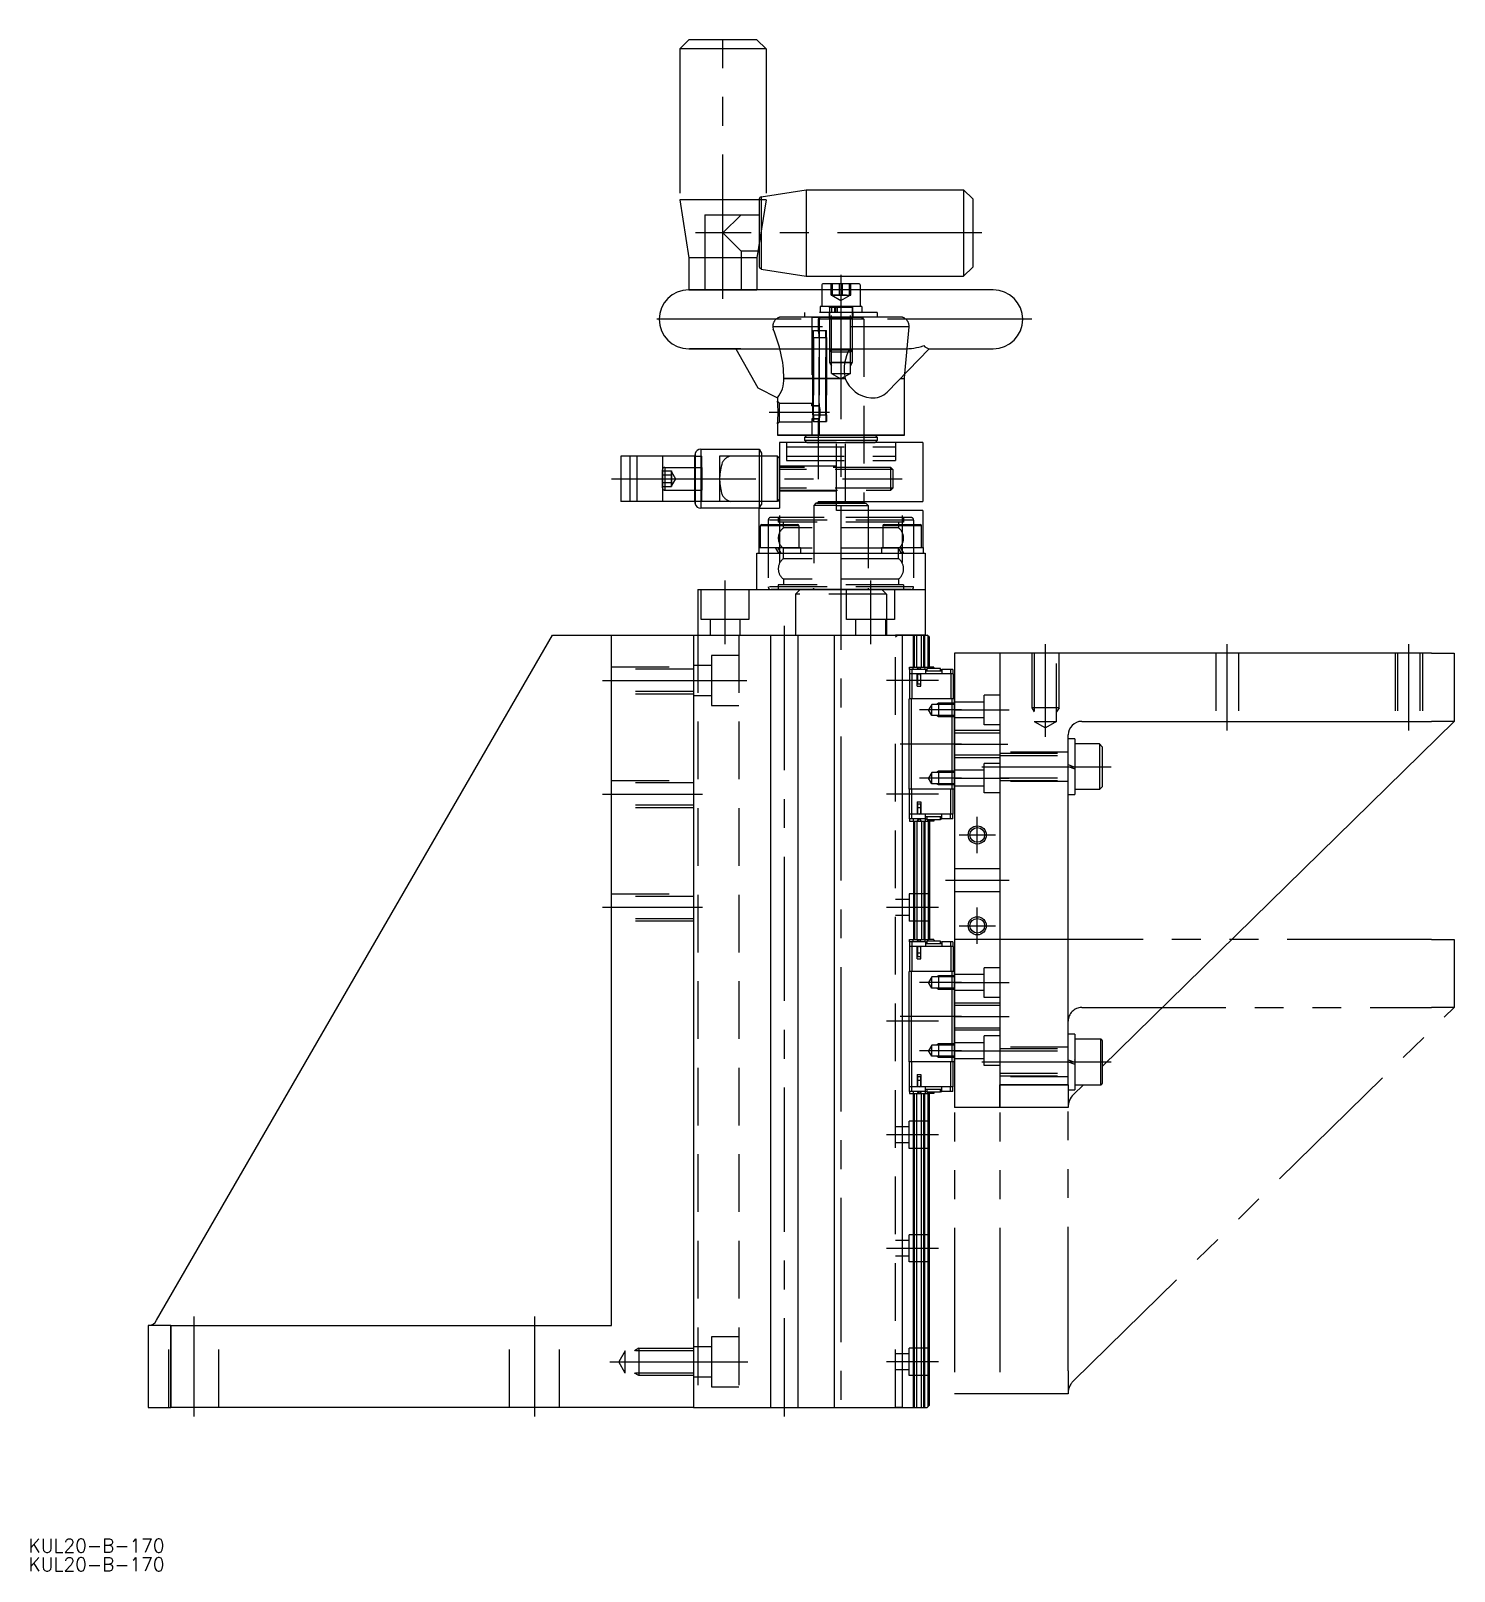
# Model space of a CAD drawing. Extents: x -178 to 323, y -442 to 77.
# Drawn here: x -178.4 to 135, y -442 to -102.9 of the extents above; entities that cross this region are included whole.
import ezdxf

# ---------------------------------------------------------------- set-up
doc = ezdxf.new("R2010")
doc.units = 0
for name, pattern in [('CENTER', [50.8, 31.75, -6.35, 6.35, -6.35]), ('DASHED', [19.05, 12.7, -6.35]), ('PHANTOM', [63.5, 31.75, -6.35, 6.35, -6.35, 6.35, -6.35])]:
    doc.linetypes.add(name, pattern=pattern)
doc.layers.get('0').update_dxf_attribs({"linetype": 'CONTINUOUS'})
doc.layers.add('CENTER', color=1, linetype='CENTER')
doc.styles.get("Standard").update_dxf_attribs({"font": 'txt.shx', "height": 3, "bigfont": 'bigfont.shx'})

# ---------------------------------------------------------------- blocks, each defined once
blk = doc.blocks.new('*U11')
at = {"color": 7, "linetype": 'CONTINUOUS'}
blk.add_text('KUL20-B-170', height=3, dxfattribs=at).set_placement((-178.87, -437.87))
blk = doc.blocks.new('*U12')
at = {"color": 7, "linetype": 'CONTINUOUS'}
blk.add_text('KUL20-B-170', height=3, dxfattribs=at).set_placement((-178.87, -442))

msp = doc.modelspace()

# ---------------------------------------------------------------- linework, layer by layer
at = {"color": 3, "linetype": 'PHANTOM'}
for p, q in [((-33.5, -104.93), (-35.5, -106.93)), ((-18.5, -104.93), (-33.5, -104.93)), ((-26, -161.93), (-26, -102.93)), ((-18.5, -104.93), (-16.5, -106.93)), ((-16.5, -106.93), (-35.5, -106.93)), ((-35.5, -106.93), (-35.5, -140.13)), ((-16.5, -106.93), (-16.5, -140.13)), ((-16.5, -140.13), (-35.5, -140.13)), ((-35.5, -140.13), (-33.5, -152.93)), ((-16.5, -140.13), (-18.5, -152.93)), ((-18.5, -152.93), (-33.5, -152.93)), ((-33.5, -152.93), (-33.5, -159.93)), ((-18.5, -152.93), (-18.5, -159.93)), ((25, -302.93), (25, -402.93)), ((35, -302.93), (25, -302.93)), ((35, -302.93), (35, -402.93)), ((35, -302.93), (35, -397.93)), ((130, -302.93), (35, -302.93)), ((130, -302.93), (135, -302.93)), ((135, -302.93), (135, -317.93)), ((51.2, -400.07), (135, -317.93)), ((53, -317.93), (130, -317.93)), ((135, -317.93), (130, -317.93)), ((50, -397.93), (50, -320.93)), ((50, -397.93), (50, -402.93)), ((35, -402.93), (25, -402.93)), ((50, -402.93), (35, -402.93))]:
    msp.add_line(p, q, dxfattribs=at)
at = {"color": 7, "linetype": 'CONTINUOUS'}
for p, q in [((-17.58, -139.48), (-7.67, -137.93)), ((-7.67, -137.93), (-7.67, -156.93)), ((-7.67, -137.93), (27, -137.93)), ((27, -137.93), (27, -156.93)), ((27, -137.93), (29, -139.93)), ((-18, -139.97), (-18, -154.88)), ((-17.58, -139.48), (-17.58, -155.38)), ((29, -139.93), (29, -154.93)), ((-30, -143.43), (-22, -143.43)), ((-30, -143.43), (-30, -159.93)), ((-22, -143.43), (-26, -147.43)), ((-22, -143.43), (-18, -143.43)), ((-26, -147.43), (-22, -151.43)), ((-18, -151.43), (-22, -151.43)), ((-22, -151.43), (-22, -159.93)), ((-17.58, -155.38), (-7.67, -156.93)), ((27, -156.93), (29, -154.93)), ((-7.67, -156.93), (27, -156.93)), ((-4.25, -158.88), (-4.25, -159.93)), ((4, -158.63), (-4, -158.63)), ((4.25, -158.88), (4.25, -159.93)), ((33.5, -159.93), (-33.5, -159.93)), ((33.5, -159.93), (-33.5, -159.93)), ((-33.48, -159.93), (-18.52, -159.93)), ((-33.47, -159.93), (-33.48, -159.93)), ((-33.5, -172.93), (-22.21, -172.93)), ((-33.36, -172.93), (-32.52, -172.93)), ((-32.52, -172.93), (-33.36, -172.93)), ((-33.34, -172.93), (13.89, -172.93)), ((-33.34, -172.93), (13.89, -172.93)), ((-22.21, -172.93), (-32.52, -172.93)), ((-22.01, -172.93), (-29.99, -172.93)), ((-23.17, -172.93), (-18.38, -172.93)), ((-23.17, -172.93), (-22.21, -172.93)), ((-22.21, -172.93), (-23.17, -172.93)), ((-23.17, -172.93), (-18.34, -181.5)), ((19.4, -172.93), (10.19, -182.45)), ((19.4, -172.93), (33.5, -172.93)), ((19.46, -172.93), (33.5, -172.93)), ((0.93, -179.43), (-12.56, -179.43)), ((-12.56, -179.43), (0.93, -179.43)), ((13.15, -179.43), (14, -179.43)), ((14, -179.43), (14.08, -178.47)), ((14, -191.93), (14, -179.43)), ((-18.34, -181.5), (-14, -183.72)), ((-14, -183.72), (-14, -184.44)), ((-14, -189.43), (-14, -191.93)), ((0, -191.93), (-14, -191.93)), ((-14, -191.93), (14, -191.93)), ((-7.5, -191.93), (-8, -192.43)), ((8, -192.43), (-8, -192.43)), ((-8, -192.43), (-8, -193.03)), ((-8, -193.03), (0, -193.03)), ((-8, -193.03), (-7.5, -193.53)), ((-4.77, -191.93), (-6.4, -191.93)), ((-6.4, -191.93), (-4.77, -191.93)), ((-4.77, -191.93), (4.95, -191.93)), ((14, -191.93), (0, -191.93)), ((0, -193.03), (8, -193.03)), ((7.5, -191.93), (8, -192.43)), ((8, -193.03), (7.5, -193.53)), ((8, -192.43), (8, -193.03)), ((-46.5, -196.53), (-48.5, -196.53)), ((-48.5, -196.53), (-48.5, -206.53)), ((-44.92, -196.53), (-46.5, -196.53)), ((-39.28, -196.53), (-44.92, -196.53)), ((-32.25, -196.53), (-39.28, -196.53)), ((-39.28, -196.53), (-39.28, -206.53)), ((-32.25, -196.53), (-32.25, -206.53)), ((-32.12, -196), (-32.12, -206.53)), ((-30.86, -195.03), (-30.86, -208.03)), ((-30.86, -195.03), (-18, -195.03)), ((-18, -195.03), (-18, -208.03)), ((-18, -195.03), (-17.5, -195.89)), ((-17.5, -195.89), (-17.5, -207.16)), ((-14, -196.53), (-17.5, -196.53)), ((-14, -196.53), (-14, -206.53)), ((-14, -206.53), (-14, -196.53)), ((-13.5, -197.03), (-14, -196.53)), ((-1, -193.53), (-13.5, -193.53)), ((-13.5, -193.53), (-13.5, -198.59)), ((-7.5, -193.53), (7.5, -193.53)), ((18, -193.53), (1, -193.53)), ((18, -193.53), (18, -206.53)), ((-13.5, -197.03), (-13.5, -198.59)), ((-13.5, -197.03), (-13.5, -206.03)), ((-46.5, -206.53), (-48.5, -206.53)), ((-44.92, -206.53), (-46.5, -206.53)), ((-39.28, -206.53), (-44.92, -206.53)), ((-32.25, -206.53), (-39.28, -206.53)), ((-32.12, -206.53), (-32.12, -207.05)), ((-14, -206.53), (-17.5, -206.53)), ((-13.5, -206.03), (-14, -206.53)), ((-13.5, -204.47), (-13.5, -208.03)), ((-1, -208.53), (-1, -206.53)), ((-1, -206.53), (5.03, -206.53)), ((-1, -206.63), (5, -206.63)), ((5, -206.53), (5, -206.63)), ((5.03, -206.53), (18, -206.53)), ((-18, -208.03), (-30.86, -208.03)), ((-18, -208.03), (-17.5, -207.16)), ((-18, -208.03), (-13.52, -208.03)), ((-18, -216.63), (-18, -208.03)), ((-1, -206.93), (5.5, -206.93)), ((-1, -207.43), (6, -207.43)), ((18, -208.53), (-1, -208.53)), ((5.5, -206.93), (6, -207.43)), ((6, -207.43), (6, -208.53)), ((18, -208.53), (18, -216.63)), ((-9.25, -211.88), (-17.75, -211.88)), ((-17.75, -216.63), (-17.75, -211.88)), ((-17.5, -211.63), (-9.5, -211.63)), ((-9.25, -211.88), (-9.25, -216.63)), ((17.75, -211.88), (9.25, -211.88)), ((9.25, -211.88), (9.25, -216.63)), ((9.5, -211.63), (17.5, -211.63)), ((17.75, -216.63), (17.75, -211.88)), ((-18.09, -216.63), (-8.9, -216.63)), ((-18.09, -216.63), (-18.09, -217.93)), ((-13.65, -217.93), (-14.4, -216.63)), ((-13.16, -217.93), (-13.92, -216.63)), ((-8.9, -216.63), (-8.9, -217.93)), ((8.91, -216.63), (18.1, -216.63)), ((8.91, -216.63), (8.91, -217.93)), ((13.35, -217.93), (12.6, -216.63)), ((13.84, -217.93), (13.08, -216.63)), ((18.1, -216.63), (18.1, -217.93)), ((-18.5, -225.93), (-18.5, -217.93)), ((-18.5, -217.93), (18.5, -217.93)), ((18.5, -217.93), (18.5, -225.93)), ((-31.5, -225.93), (18.5, -225.93)), ((-31.5, -225.93), (-31.5, -235.93)), ((15.37, -225.93), (-15.4, -225.93)), ((13.76, -225.93), (-13.8, -225.93)), ((-8.99, -225.93), (8.99, -225.93)), ((6.25, -225.93), (-6.25, -225.93)), ((18.5, -225.93), (18.5, -235.93)), ((-150.67, -386.72), (-63.52, -235.93)), ((-63.52, -235.93), (-32.5, -235.93)), ((-63.52, -235.93), (-50.5, -235.93)), ((-50.5, -387.93), (-50.5, -235.93)), ((-50.5, -235.93), (-32.5, -235.93)), ((-32.5, -235.93), (-32.5, -405.93)), ((-32.5, -235.93), (-32.5, -405.93)), ((-32.5, -235.93), (19, -235.93)), ((-32.5, -235.93), (-15.8, -235.93)), ((-32.5, -235.93), (18.5, -235.93)), ((-32.5, -235.93), (-15.8, -235.93)), ((-31.5, -235.93), (18.5, -235.93)), ((-31.5, -235.93), (18.5, -235.93)), ((-15.5, -235.93), (-15.5, -405.93)), ((-9.5, -235.93), (-9.5, -405.93)), ((-9.2, -235.93), (-2.5, -235.93)), ((-9.2, -235.93), (-2.5, -235.93)), ((-1.5, -235.93), (-1.5, -405.93)), ((12, -235.93), (12.49, -235.93)), ((12.5, -235.93), (12, -235.93)), ((12.49, -235.93), (15.95, -235.93)), ((12.49, -235.93), (15.95, -235.93)), ((15.95, -235.93), (12.5, -235.93)), ((15.95, -235.93), (12.5, -235.93)), ((13.5, -235.93), (13.5, -405.93)), ((15.94, -242.98), (15.94, -235.93)), ((15.95, -235.93), (18.5, -235.93)), ((18.55, -235.93), (15.95, -235.93)), ((18.55, -235.93), (15.95, -235.93)), ((15.95, -235.93), (18.5, -235.93)), ((16.15, -242.98), (16.15, -235.93)), ((16.7, -242.98), (16.7, -235.93)), ((17.7, -242.98), (17.7, -235.93)), ((18.25, -242.98), (18.25, -235.93)), ((18.46, -242.98), (18.46, -235.93)), ((18.5, -235.93), (18.55, -235.93)), ((18.5, -235.93), (18.55, -235.93)), ((19.5, -236.43), (19, -235.93)), ((19.2, -242.98), (19.2, -236.13)), ((19.5, -242.98), (19.5, -236.43)), ((25, -239.93), (25, -339.93)), ((35, -239.93), (25, -239.93)), ((35, -239.93), (35, -334.93)), ((35, -239.93), (35, -339.93)), ((130, -239.93), (35, -239.93)), ((130, -239.93), (135, -239.93)), ((135, -239.93), (135, -254.93)), ((15.1, -243.48), (15.1, -242.98)), ((15.1, -242.98), (15.89, -242.98)), ((15.6, -243.48), (15.1, -243.48)), ((15.1, -243.48), (15.1, -244.48)), ((18.6, -243.48), (15.6, -243.48)), ((15.6, -243.48), (15.6, -244.48)), ((15.89, -242.98), (16.76, -242.98)), ((15.89, -243.48), (15.89, -242.98)), ((16.76, -242.98), (16.85, -242.98)), ((17.02, -243.48), (16.76, -242.98)), ((16.85, -242.98), (17.55, -242.98)), ((17.11, -243.48), (16.85, -242.98)), ((17.11, -243.48), (17.11, -243.48)), ((17.29, -243.48), (17.55, -242.98)), ((17.38, -243.48), (17.64, -242.98)), ((17.55, -242.98), (17.64, -242.98)), ((17.64, -242.98), (18.51, -242.98)), ((18.51, -243.48), (18.51, -242.98)), ((18.51, -242.98), (19.13, -242.98)), ((18.6, -243.48), (18.9, -243.48)), ((18.6, -243.48), (18.6, -244.48)), ((22.2, -243.88), (18.6, -243.88)), ((21.9, -243.28), (18.9, -243.28)), ((18.9, -243.28), (18.9, -243.88)), ((20.43, -242.98), (19.13, -242.98)), ((19.13, -242.98), (19.13, -243.28)), ((20.43, -242.98), (20.61, -243.28)), ((21.9, -243.88), (21.9, -243.28)), ((21.9, -243.48), (22.2, -243.48)), ((24.1, -243.48), (22.2, -243.48)), ((22.2, -243.48), (22.2, -244.48)), ((24.6, -243.48), (24.1, -243.48)), ((24.1, -243.48), (24.1, -244.48)), ((24.6, -243.48), (24.6, -244.48)), ((15.6, -244.48), (15.1, -244.48)), ((15.1, -244.48), (15.1, -249.98)), ((16.8, -244.48), (15.6, -244.48)), ((15.6, -244.48), (15.6, -249.98)), ((17.6, -244.48), (16.8, -244.48)), ((16.8, -247.18), (16.8, -244.48)), ((16.8, -245.28), (16.85, -245.28)), ((16.8, -245.74), (16.85, -245.74)), ((16.8, -247.18), (17.6, -247.18)), ((16.85, -244.83), (16.85, -245.88)), ((16.85, -245.88), (16.85, -246.68)), ((16.85, -245.88), (17.2, -245.88)), ((16.85, -246.68), (17.2, -246.68)), ((17.2, -245.88), (17.55, -245.88)), ((17.2, -246.68), (17.55, -246.68)), ((17.55, -245.88), (17.55, -244.83)), ((17.55, -245.28), (17.6, -245.28)), ((17.55, -245.74), (17.6, -245.74)), ((17.55, -246.68), (17.55, -245.88)), ((24.2, -244.48), (17.6, -244.48)), ((17.6, -247.18), (17.6, -244.48)), ((24.7, -244.48), (24.2, -244.48)), ((24.2, -244.48), (24.2, -249.98)), ((24.7, -244.48), (24.7, -249.98)), ((15, -269.88), (15, -249.98)), ((15.5, -249.98), (15, -249.98)), ((24.5, -249.98), (15.5, -249.98)), ((15.5, -269.88), (15.5, -249.98)), ((24.5, -269.88), (24.5, -249.98)), ((25, -249.98), (24.5, -249.98)), ((25, -269.88), (25, -249.98)), ((53, -254.93), (130, -254.93)), ((57.5, -330.9), (135, -254.93)), ((135, -254.93), (130, -254.93)), ((50, -334.93), (50, -257.93)), ((51.5, -258.81), (50, -258.81)), ((51.5, -258.81), (51.5, -271.01)), ((56.9, -259.91), (51.5, -259.91)), ((56.9, -259.91), (56.9, -269.91)), ((56.9, -259.91), (57.5, -260.51)), ((57.5, -260.51), (57.5, -269.31)), ((50, -264.45), (51.5, -264.98)), ((50, -264.87), (51.5, -265.41)), ((15.5, -269.88), (15, -269.88)), ((15.1, -275.38), (15.1, -269.88)), ((24.5, -269.88), (15.5, -269.88)), ((15.6, -275.38), (15.6, -269.88)), ((24.2, -275.38), (24.2, -269.88)), ((25, -269.88), (24.5, -269.88)), ((24.7, -275.38), (24.7, -269.88)), ((50, -271.01), (51.5, -271.01)), ((56.9, -269.91), (51.5, -269.91)), ((56.9, -269.91), (57.5, -269.31)), ((16.8, -272.68), (16.8, -275.38)), ((16.8, -272.68), (17.6, -272.68)), ((16.8, -274.12), (16.85, -274.12)), ((16.8, -274.58), (16.85, -274.58)), ((17.2, -273.18), (16.85, -273.18)), ((16.85, -273.18), (16.85, -273.98)), ((16.85, -273.98), (16.85, -275.03)), ((17.2, -273.98), (16.85, -273.98)), ((17.55, -273.18), (17.2, -273.18)), ((17.55, -273.98), (17.2, -273.98)), ((17.55, -273.98), (17.55, -273.18)), ((17.55, -275.03), (17.55, -273.98)), ((17.55, -274.12), (17.6, -274.12)), ((17.55, -274.58), (17.6, -274.58)), ((17.6, -272.68), (17.6, -275.38)), ((15.6, -275.38), (15.1, -275.38)), ((15.1, -276.38), (15.1, -275.38)), ((15.6, -276.38), (15.1, -276.38)), ((15.1, -276.38), (15.1, -276.88)), ((15.1, -276.88), (15.89, -276.88)), ((16.8, -275.38), (15.6, -275.38)), ((15.6, -276.38), (15.6, -275.38)), ((18.6, -276.38), (15.6, -276.38)), ((15.89, -276.38), (15.89, -276.88)), ((15.89, -276.88), (16.76, -276.88)), ((15.94, -276.88), (15.94, -302.98)), ((16.15, -276.88), (16.15, -302.98)), ((16.7, -276.88), (16.7, -302.98)), ((17.02, -276.38), (16.76, -276.88)), ((16.76, -276.88), (16.85, -276.88)), ((17.6, -275.38), (16.8, -275.38)), ((17.11, -276.38), (16.85, -276.88)), ((16.85, -276.88), (17.55, -276.88)), ((17.11, -276.38), (17.11, -276.38)), ((17.29, -276.38), (17.55, -276.88)), ((17.38, -276.38), (17.64, -276.88)), ((17.55, -276.88), (17.64, -276.88)), ((24.2, -275.38), (17.6, -275.38)), ((17.64, -276.88), (18.51, -276.88)), ((17.7, -276.88), (17.7, -302.98)), ((18.25, -276.88), (18.25, -302.98)), ((18.46, -276.88), (18.46, -302.98)), ((18.51, -276.38), (18.51, -276.88)), ((18.51, -276.88), (19.13, -276.88)), ((18.6, -276.38), (18.6, -275.38)), ((22.2, -275.98), (18.6, -275.98)), ((18.6, -276.38), (18.9, -276.38)), ((18.9, -275.98), (18.9, -276.58)), ((21.9, -276.58), (18.9, -276.58)), ((19.13, -276.88), (19.13, -276.58)), ((20.43, -276.88), (19.13, -276.88)), ((19.2, -276.88), (19.2, -302.98)), ((19.5, -276.88), (19.5, -302.98)), ((20.43, -276.88), (20.61, -276.58)), ((21.9, -276.58), (21.9, -275.98)), ((21.9, -276.38), (22.2, -276.38)), ((22.2, -276.38), (22.2, -275.38)), ((24.1, -276.38), (22.2, -276.38)), ((24.1, -276.38), (24.1, -275.38)), ((24.6, -276.38), (24.1, -276.38)), ((24.7, -275.38), (24.2, -275.38)), ((24.6, -276.38), (24.6, -275.38)), ((15.1, -303.48), (15.1, -302.98)), ((15.1, -302.98), (15.89, -302.98)), ((15.6, -303.48), (15.1, -303.48)), ((15.1, -303.48), (15.1, -304.48)), ((15.1, -304.48), (15.1, -309.98)), ((15.6, -304.48), (15.1, -304.48)), ((18.6, -303.48), (15.6, -303.48)), ((15.6, -303.48), (15.6, -304.48)), ((15.6, -304.48), (15.6, -309.98)), ((16.8, -304.48), (15.6, -304.48)), ((15.89, -303.48), (15.89, -302.98)), ((15.89, -302.98), (16.76, -302.98)), ((16.76, -302.98), (16.85, -302.98)), ((17.02, -303.48), (16.76, -302.98)), ((16.8, -307.18), (16.8, -304.48)), ((17.6, -304.48), (16.8, -304.48)), ((16.85, -302.98), (17.55, -302.98)), ((17.11, -303.48), (16.85, -302.98)), ((16.85, -304.83), (16.85, -305.88)), ((17.11, -303.48), (17.11, -303.48)), ((17.29, -303.48), (17.55, -302.98)), ((17.38, -303.48), (17.64, -302.98)), ((17.55, -302.98), (17.64, -302.98)), ((17.55, -305.88), (17.55, -304.83)), ((24.2, -304.48), (17.6, -304.48)), ((17.6, -307.18), (17.6, -304.48)), ((17.64, -302.98), (18.51, -302.98)), ((18.51, -303.48), (18.51, -302.98)), ((18.51, -302.98), (19.13, -302.98)), ((18.6, -303.48), (18.9, -303.48)), ((18.6, -303.48), (18.6, -304.48)), ((22.2, -303.88), (18.6, -303.88)), ((21.9, -303.28), (18.9, -303.28)), ((18.9, -303.28), (18.9, -303.88)), ((20.43, -302.98), (19.13, -302.98)), ((19.13, -302.98), (19.13, -303.28)), ((20.43, -302.98), (20.61, -303.28)), ((21.9, -303.88), (21.9, -303.28)), ((21.9, -303.48), (22.2, -303.48)), ((24.1, -303.48), (22.2, -303.48)), ((22.2, -303.48), (22.2, -304.48)), ((24.6, -303.48), (24.1, -303.48)), ((24.1, -303.48), (24.1, -304.48)), ((24.2, -304.48), (24.2, -309.98)), ((24.7, -304.48), (24.2, -304.48)), ((24.6, -303.48), (24.6, -304.48)), ((24.7, -304.48), (24.7, -309.98)), ((16.8, -305.28), (16.85, -305.28)), ((16.8, -305.74), (16.85, -305.74)), ((16.8, -307.18), (17.6, -307.18)), ((16.85, -305.88), (16.85, -306.68)), ((16.85, -305.88), (17.2, -305.88)), ((16.85, -306.68), (17.2, -306.68)), ((17.2, -305.88), (17.55, -305.88)), ((17.2, -306.68), (17.55, -306.68)), ((17.55, -305.28), (17.6, -305.28)), ((17.55, -305.74), (17.6, -305.74)), ((17.55, -306.68), (17.55, -305.88)), ((15, -329.88), (15, -309.98)), ((15.5, -309.98), (15, -309.98)), ((15.5, -329.88), (15.5, -309.98)), ((24.5, -309.98), (15.5, -309.98)), ((24.5, -329.88), (24.5, -309.98)), ((25, -309.98), (24.5, -309.98)), ((25, -329.88), (25, -309.98)), ((51.5, -323.81), (50, -323.81)), ((51.5, -323.81), (51.5, -329.43)), ((57.2, -324.91), (51.5, -324.91)), ((57.2, -329.46), (57.2, -324.91)), ((57.5, -325.21), (57.5, -329.49)), ((15.5, -329.88), (15, -329.88)), ((15.1, -335.38), (15.1, -329.88)), ((24.5, -329.88), (15.5, -329.88)), ((15.6, -335.38), (15.6, -329.88)), ((24.2, -335.38), (24.2, -329.88)), ((25, -329.88), (24.5, -329.88)), ((24.7, -335.38), (24.7, -329.88)), ((50, -329.45), (51.5, -329.98)), ((50, -329.87), (51.5, -330.41)), ((51.5, -329.52), (51.5, -329.43)), ((51.5, -329.46), (51.5, -330.39)), ((51.5, -330.31), (51.5, -330.39)), ((51.5, -330.39), (51.5, -336.01)), ((57.2, -334.91), (57.2, -329.46)), ((57.5, -329.49), (57.5, -334.61)), ((15.1, -336.38), (15.1, -335.38)), ((15.6, -335.38), (15.1, -335.38)), ((15.6, -336.38), (15.6, -335.38)), ((16.8, -335.38), (15.6, -335.38)), ((16.8, -332.68), (17.6, -332.68)), ((16.8, -332.68), (16.8, -335.38)), ((16.8, -334.12), (16.85, -334.12)), ((16.8, -334.58), (16.85, -334.58)), ((17.6, -335.38), (16.8, -335.38)), ((16.85, -333.18), (16.85, -333.98)), ((17.2, -333.18), (16.85, -333.18)), ((16.85, -333.98), (16.85, -335.03)), ((17.2, -333.98), (16.85, -333.98)), ((17.55, -333.18), (17.2, -333.18)), ((17.55, -333.98), (17.2, -333.98)), ((17.55, -333.98), (17.55, -333.18)), ((17.55, -335.03), (17.55, -333.98)), ((17.55, -334.12), (17.6, -334.12)), ((17.55, -334.58), (17.6, -334.58)), ((17.6, -332.68), (17.6, -335.38)), ((24.2, -335.38), (17.6, -335.38)), ((18.6, -336.38), (18.6, -335.38)), ((22.2, -336.38), (22.2, -335.38)), ((24.1, -336.38), (24.1, -335.38)), ((24.7, -335.38), (24.2, -335.38)), ((24.6, -336.38), (24.6, -335.38)), ((35, -339.93), (35, -334.93)), ((35, -334.93), (50, -334.93)), ((50, -334.93), (35, -334.93)), ((50, -334.93), (50, -339.93)), ((51.2, -337.07), (53.4, -334.91)), ((51.5, -334.91), (57.2, -334.91)), ((15.1, -336.38), (15.1, -336.88)), ((15.6, -336.38), (15.1, -336.38)), ((15.1, -336.88), (15.89, -336.88)), ((18.6, -336.38), (15.6, -336.38)), ((15.89, -336.38), (15.89, -336.88)), ((15.89, -336.88), (16.76, -336.88)), ((15.94, -405.93), (15.94, -336.88)), ((16.15, -405.93), (16.15, -336.88)), ((16.7, -405.93), (16.7, -336.88)), ((17.02, -336.38), (16.76, -336.88)), ((16.76, -336.88), (16.85, -336.88)), ((17.11, -336.38), (16.85, -336.88)), ((16.85, -336.88), (17.55, -336.88)), ((17.11, -336.38), (17.11, -336.38)), ((17.29, -336.38), (17.55, -336.88)), ((17.38, -336.38), (17.64, -336.88)), ((17.55, -336.88), (17.64, -336.88)), ((17.64, -336.88), (18.51, -336.88)), ((17.7, -405.93), (17.7, -336.88)), ((18.25, -405.93), (18.25, -336.88)), ((18.46, -405.93), (18.46, -336.88)), ((18.51, -336.38), (18.51, -336.88)), ((18.51, -336.88), (19.13, -336.88)), ((22.2, -335.98), (18.6, -335.98)), ((18.6, -336.38), (18.9, -336.38)), ((18.9, -335.98), (18.9, -336.58)), ((21.9, -336.58), (18.9, -336.58)), ((19.13, -336.88), (19.13, -336.58)), ((20.43, -336.88), (19.13, -336.88)), ((19.2, -405.73), (19.2, -336.88)), ((19.5, -405.43), (19.5, -336.88)), ((20.43, -336.88), (20.61, -336.58)), ((21.9, -336.58), (21.9, -335.98)), ((21.9, -336.38), (22.2, -336.38)), ((24.1, -336.38), (22.2, -336.38)), ((24.6, -336.38), (24.1, -336.38)), ((50, -336.01), (51.5, -336.01)), ((35, -339.93), (25, -339.93)), ((50, -339.93), (35, -339.93)), ((-152.5, -387.93), (-152.5, -405.93)), ((-147.5, -387.93), (-152.5, -387.93)), ((-147.5, -387.93), (-50.5, -387.93)), ((-147.5, -387.93), (-147.5, -405.93)), ((-147.5, -405.93), (-147.5, -387.93)), ((-152.5, -405.93), (-147.5, -405.93)), ((-32.5, -405.93), (-147.5, -405.93)), ((-32.5, -405.93), (19, -405.93)), ((19.5, -405.43), (19, -405.93))]:
    msp.add_line(p, q, dxfattribs=at)
at = {"color": 3, "linetype": 'DASHED'}
for p, q in [((-2.18, -161.13), (-2.18, -158.63)), ((-2.18, -158.63), (-1.87, -158.63)), ((-1.87, -161.13), (-1.87, -158.63)), ((-0.31, -161.13), (-0.31, -158.63)), ((0.31, -161.13), (0.31, -158.63)), ((1.87, -161.13), (1.87, -158.63)), ((2.18, -161.13), (2.18, -158.63)), ((-4.25, -159.93), (-4.25, -163.63)), ((-2.18, -161.13), (-2.02, -161.13)), ((-2.18, -161.13), (-1.24, -161.13)), ((-1.24, -161.13), (-2.04, -161.13)), ((-2.04, -161.13), (0, -162.31)), ((-2.02, -161.13), (-1.87, -161.13)), ((-0.78, -161.13), (-2.02, -161.13)), ((-0.78, -161.13), (-1.87, -161.13)), ((-1.24, -161.13), (-0.31, -161.13)), ((-1.24, -161.13), (0.78, -161.13)), ((0.31, -161.13), (-0.78, -161.13)), ((1.24, -161.13), (-0.78, -161.13)), ((-0.31, -161.13), (0.78, -161.13)), ((0, -162.31), (2.04, -161.13)), ((0.31, -161.13), (1.24, -161.13)), ((0.78, -161.13), (1.87, -161.13)), ((0.78, -161.13), (2.02, -161.13)), ((1.24, -161.13), (2.18, -161.13)), ((1.24, -161.13), (2.04, -161.13)), ((2.02, -161.13), (1.87, -161.13)), ((2.18, -161.13), (2.02, -161.13)), ((4.25, -159.93), (4.25, -163.63)), ((13, -165.93), (-13, -165.93)), ((8, -164.93), (-8, -164.93)), ((-8, -164.93), (-8, -165.93)), ((8, -165.93), (-7.96, -165.93)), ((-6.4, -165.93), (-6.4, -185.51)), ((-6.4, -165.93), (-6.4, -185.51)), ((-4.77, -165.93), (-6.4, -165.93)), ((-6.4, -165.93), (-4.77, -165.93)), ((-4.5, -165.93), (-5, -166.43)), ((-4.77, -165.93), (4.95, -165.93)), ((-4.77, -165.93), (-4.77, -185.51)), ((-4.77, -165.93), (-4.77, -185.51)), ((4.6, -163.63), (-4.6, -163.63)), ((-4.6, -163.63), (-4.6, -164.93)), ((4.59, -164.93), (-4.6, -164.93)), ((4.45, -165.93), (-4.45, -165.93)), ((4.21, -163.63), (-4.25, -163.63)), ((-2.75, -165.93), (-2.5, -166.18)), ((2.75, -165.93), (-2.7, -165.93)), ((-2.68, -163.63), (2.69, -163.63)), ((-2.6, -164.93), (-2.6, -165.93)), ((2.58, -164.93), (-2.59, -164.93)), ((2.58, -165.93), (-2.59, -165.93)), ((2.55, -163.63), (-2.55, -163.63)), ((-2.55, -163.63), (-2.55, -164.93)), ((2.55, -164.93), (-2.55, -164.93)), ((2.5, -163.83), (-2.5, -163.83)), ((-2.5, -163.83), (-2.5, -175.93)), ((-1.16, -163.63), (-2.08, -163.63)), ((-2.08, -163.63), (-2.08, -164.93)), ((-1.16, -164.93), (-2.08, -164.93)), ((-2.07, -178.33), (-2.07, -163.63)), ((-0.79, -163.63), (-1.42, -163.63)), ((-1.42, -163.63), (-1.42, -164.93)), ((-0.79, -164.93), (-1.42, -164.93)), ((-1.16, -164.93), (-1.16, -163.63)), ((-0.79, -164.93), (-0.79, -163.63)), ((2.07, -178.33), (2.07, -163.63)), ((2.5, -163.83), (2.5, -175.93)), ((2.75, -165.93), (2.5, -166.18)), ((2.55, -163.63), (2.55, -164.93)), ((2.6, -164.93), (2.6, -165.93)), ((4.5, -165.93), (5, -166.43)), ((4.6, -163.63), (4.6, -164.93)), ((8, -164.93), (8, -165.93)), ((-14.99, -168.1), (-14.94, -168.64)), ((14.98, -168.1), (-14.98, -168.1)), ((-6.2, -169.08), (-6.04, -168.93)), ((-6.2, -170.43), (-6.2, -169.09)), ((-6.04, -170.43), (-6.04, -168.93)), ((-6.04, -168.93), (-3.2, -168.93)), ((5, -166.43), (-5, -166.43)), ((-5, -166.43), (-5, -168.93)), ((-3.36, -170.43), (-3.36, -168.93)), ((-3.2, -169.09), (-3.36, -168.93)), ((-3.2, -170.43), (-3.2, -168.93)), ((-3.2, -170.43), (-3.2, -169.09)), ((-2.5, -166.18), (2.5, -166.18)), ((5, -166.43), (5, -206.53)), ((14.08, -178.47), (14.99, -168.1)), ((-6.2, -170.43), (-6.2, -187.43)), ((-6.2, -187.43), (-6.2, -170.43)), ((-6.2, -170.43), (-6.04, -170.43)), ((-6.2, -170.43), (-6.04, -170.43)), ((-6.04, -170.43), (-3.36, -170.43)), ((-6.04, -170.43), (-3.36, -170.43)), ((-6.04, -187.43), (-6.04, -170.43)), ((-6.04, -170.43), (-6.04, -187.43)), ((-4.77, -170.43), (-3.2, -170.43)), ((-4.77, -170.43), (-3.2, -170.43)), ((-4.77, -170.43), (-4.77, -187.43)), ((-4.77, -187.43), (-4.77, -170.43)), ((-3.36, -170.43), (-3.36, -187.43)), ((-3.36, -187.43), (-3.36, -170.43)), ((-3.36, -170.43), (-3.2, -170.43)), ((-3.36, -170.43), (-3.2, -170.43)), ((-3.2, -170.43), (-3.2, -187.43)), ((-3.2, -187.43), (-3.2, -170.43)), ((-3.2, -187.43), (-3.2, -170.43)), ((-3.2, -170.43), (-3.2, -187.43)), ((-2.07, -173.63), (-2.5, -173.19)), ((2.5, -173.19), (-2.5, -173.19)), ((-2.5, -175.93), (2.5, -175.93)), ((-2.5, -175.93), (-2.07, -176.68)), ((2.1, -175.93), (-2.1, -175.93)), ((2.07, -173.63), (-2.07, -173.63)), ((2.07, -173.63), (2.5, -173.19)), ((2.5, -175.93), (2.07, -176.68)), ((-2.07, -178.33), (2.07, -178.33)), ((-2.07, -178.33), (0, -179.52)), ((2.07, -178.33), (0, -179.52)), ((-14, -184.43), (-13.57, -184.86)), ((-13.57, -188.99), (-13.57, -184.86)), ((-13.57, -184.86), (-6.4, -184.86)), ((-6.4, -185.51), (-6.4, -184.86)), ((-4.77, -185.51), (-6.4, -185.51)), ((-6.4, -185.51), (-4.77, -185.51)), ((-14, -189.43), (-13.57, -188.99)), ((-13.57, -188.99), (-6.4, -188.99)), ((-6.4, -188.35), (-6.4, -191.93)), ((-6.4, -188.35), (-6.4, -191.93)), ((-6.4, -188.35), (-6.4, -188.99)), ((-6.4, -188.35), (-4.77, -188.35)), ((-4.77, -188.35), (-6.4, -188.35)), ((-6.2, -187.43), (-6.2, -188.77)), ((-6.04, -187.43), (-6.2, -187.43)), ((-6.04, -187.43), (-6.2, -187.43)), ((-6.2, -188.77), (-6.04, -188.93)), ((-6.04, -187.43), (-3.36, -187.43)), ((-6.04, -187.43), (-3.36, -187.43)), ((-6.04, -187.43), (-6.04, -188.93)), ((-6.04, -188.93), (-3.2, -188.93)), ((-5, -188.93), (-5, -206.64)), ((-4.77, -187.43), (-3.2, -187.43)), ((-4.77, -187.43), (-3.2, -187.43)), ((-4.77, -188.35), (-4.77, -191.93)), ((-4.77, -188.35), (-4.77, -191.93)), ((-3.2, -187.43), (-3.36, -187.43)), ((-3.36, -187.43), (-3.36, -188.93)), ((-3.2, -187.43), (-3.36, -187.43)), ((-3.2, -188.77), (-3.36, -188.93)), ((-3.2, -187.43), (-3.2, -188.93)), ((-3.2, -187.43), (-3.2, -188.77)), ((-46.5, -196.53), (-46.5, -206.53)), ((-44.92, -196.53), (-44.92, -206.53)), ((-32.25, -196.53), (-30.66, -196.53)), ((-30.66, -206.53), (-30.66, -196.53)), ((-26.71, -196.53), (-26.71, -206.53)), ((-24.36, -196.53), (-26.71, -196.53)), ((-17.5, -196.53), (-24.36, -196.53)), ((-12, -193.53), (-12, -197.53)), ((-12, -194.53), (12, -194.53)), ((-12, -196.53), (12, -196.53)), ((-11.8, -196.53), (-1, -196.53)), ((-1, -206.53), (-1, -193.53)), ((1, -206.53), (1, -193.53)), ((12, -193.53), (12, -197.53)), ((-39.3, -203.53), (-39.3, -199.53)), ((-39.3, -199.8), (-39.3, -200.66)), ((-39.3, -200.66), (-39.3, -199.8)), ((-39.3, -199.8), (-37.3, -199.8)), ((-38.8, -199.03), (-38.8, -204.03)), ((-38.8, -199.03), (-30.66, -199.03)), ((-37.3, -199.8), (-37.3, -200.23)), ((-37.3, -200.23), (-37.3, -199.8)), ((-37.3, -200.23), (-37.3, -200.03)), ((-37.3, -200.03), (-36.43, -201.53)), ((-30.66, -199.03), (-30.66, -204.03)), ((-1, -198.78), (-13.5, -198.78)), ((11.01, -199.03), (-13.5, -199.03)), ((11.44, -199.46), (-13.5, -199.46)), ((-12, -197.53), (12, -197.53)), ((11.01, -204.03), (11.01, -199.03)), ((11.44, -199.46), (11.01, -199.03)), ((11.44, -199.46), (11.44, -203.59)), ((-39.3, -200.66), (-39.3, -202.39)), ((-39.3, -202.39), (-39.3, -200.66)), ((-39.3, -200.66), (-37.3, -200.66)), ((-39.3, -200.66), (-37.3, -200.66)), ((-39.3, -202.39), (-39.3, -203.26)), ((-39.3, -203.26), (-39.3, -202.39)), ((-39.3, -202.39), (-37.3, -202.39)), ((-39.3, -202.39), (-37.3, -202.39)), ((-39.3, -203.26), (-37.3, -203.26)), ((-37.3, -200.23), (-37.3, -201.53)), ((-37.3, -200.23), (-37.3, -201.53)), ((-37.3, -200.23), (-37.3, -200.66)), ((-37.3, -200.66), (-37.3, -200.23)), ((-37.3, -200.66), (-37.3, -201.53)), ((-37.3, -201.53), (-37.3, -200.66)), ((-37.3, -201.53), (-37.3, -202.83)), ((-37.3, -202.83), (-37.3, -201.53)), ((-37.3, -201.53), (-37.3, -202.39)), ((-37.3, -202.39), (-37.3, -201.53)), ((-36.43, -201.53), (-37.3, -203.03)), ((-37.3, -202.39), (-37.3, -202.83)), ((-37.3, -202.83), (-37.3, -202.39)), ((-37.3, -202.83), (-37.3, -203.03)), ((-37.3, -202.83), (-37.3, -203.26)), ((-37.3, -203.26), (-37.3, -202.83)), ((-38.8, -204.03), (-30.66, -204.03)), ((-24.36, -206.53), (-32.25, -206.53)), ((-17.5, -206.53), (-24.36, -206.53)), ((11.44, -203.59), (-13.5, -203.59)), ((-13.5, -204.03), (11.01, -204.03)), ((-1, -204.28), (-13.5, -204.28)), ((-1, -206.63), (-5, -206.63)), ((11.01, -204.03), (11.44, -203.59)), ((15.37, -210.03), (-15.4, -210.03)), ((13.76, -210.03), (-13.8, -210.03)), ((-13.8, -210.03), (-13.8, -211.09)), ((-5.5, -206.93), (-6, -207.43)), ((-1, -207.43), (-6, -207.43)), ((-6, -207.43), (-6, -225.63)), ((-1, -206.93), (-5.5, -206.93)), ((-5.3, -206.93), (-1, -206.93)), ((6, -208.53), (6, -225.63)), ((13.8, -210.03), (13.8, -211.09)), ((-16, -210.63), (-16, -225.33)), ((15.98, -210.63), (-15.98, -210.63)), ((13.8, -211.09), (-13.8, -211.09)), ((-12.68, -212.36), (-12.68, -211.09)), ((12.68, -212.36), (-12.68, -212.36)), ((12.68, -211.09), (12.68, -212.36)), ((16, -210.63), (16, -225.33)), ((12.68, -216.84), (-12.68, -216.84)), ((-12.68, -219.12), (-12.68, -216.84)), ((12.68, -219.12), (12.68, -216.84)), ((12.68, -219.12), (-12.68, -219.12)), ((12.68, -223.6), (-12.68, -223.6)), ((-12.68, -223.6), (-12.68, -224.87)), ((12.68, -223.6), (12.68, -224.87)), ((-30.75, -232.53), (-30.75, -225.93)), ((-20.25, -225.93), (-20.25, -232.53)), ((15.98, -225.33), (-15.98, -225.33)), ((13.8, -224.87), (-13.8, -224.87)), ((-13.8, -224.87), (-13.8, -225.93)), ((-9, -225.93), (-10, -226.93)), ((10, -226.93), (-10, -226.93)), ((-10, -226.93), (-10, -235.93)), ((1.25, -232.53), (1.25, -225.93)), ((10, -226.93), (9, -225.93)), ((10, -226.93), (10, -235.93)), ((11.75, -225.93), (11.75, -232.53)), ((13.8, -224.87), (13.8, -225.93)), ((-20.25, -232.53), (-30.75, -232.53)), ((-28.8, -232.53), (-28.8, -235.93)), ((-22.2, -235.93), (-22.2, -232.53)), ((11.75, -232.53), (1.25, -232.53)), ((3.2, -232.53), (3.2, -235.93)), ((9.8, -232.53), (9.8, -235.93)), ((-31.5, -235.93), (-31.5, -405.93)), ((-22.5, -235.93), (-22.5, -405.93)), ((12, -405.93), (12, -235.93)), ((12.5, -235.93), (12, -236.43)), ((13.5, -235.93), (12.5, -235.93)), ((-28.5, -240.43), (-28.5, -249.23)), ((-22.5, -240.43), (-28.5, -240.43)), ((42, -239.93), (42, -251.93)), ((42.54, -239.93), (42.54, -254.93)), ((47.46, -254.93), (47.46, -239.93)), ((48, -251.93), (48, -239.93)), ((82.5, -239.93), (82.5, -254.93)), ((87.5, -239.93), (87.5, -254.93)), ((122, -239.93), (122, -254.93)), ((122.54, -239.93), (122.54, -254.93)), ((127.46, -239.93), (127.46, -254.93)), ((128, -239.93), (128, -254.93)), ((-50.5, -242.93), (-32.5, -242.93)), ((-32.5, -243.47), (-50.5, -243.47)), ((-28.5, -242.63), (-32.5, -242.63)), ((-32.5, -248.39), (-50.5, -248.39)), ((-32.5, -248.93), (-50.5, -248.93)), ((-32.5, -249.23), (-28.5, -249.23)), ((-28.5, -249.23), (-28.5, -251.43)), ((31.5, -250.68), (25, -250.68)), ((31.5, -255.68), (31.5, -249.18)), ((35, -249.18), (31.5, -249.18)), ((-28.5, -251.43), (-22.5, -251.43)), ((20, -251.2), (19.29, -252.43)), ((20, -253.66), (19.29, -252.43)), ((25, -251.2), (20, -251.2)), ((20, -253.66), (20, -251.2)), ((25, -253.66), (20, -253.66)), ((21.5, -250.93), (21.03, -251.2)), ((21.5, -253.93), (21.03, -253.66)), ((21.5, -250.93), (21.5, -253.93)), ((25, -250.93), (21.5, -250.93)), ((25, -253.93), (21.5, -253.93)), ((31.5, -254.18), (25, -254.18)), ((48, -251.93), (42, -251.93)), ((42, -251.93), (42.54, -252.87)), ((48, -251.93), (47.46, -252.87)), ((35, -256.93), (25, -256.93)), ((25, -257.47), (35, -257.47)), ((35, -255.68), (31.5, -255.68)), ((42.54, -254.93), (47.46, -254.93)), ((42.54, -254.93), (45, -256.35)), ((47.46, -254.93), (45, -256.35)), ((35, -262.39), (25, -262.39)), ((35, -262.93), (25, -262.93)), ((31.5, -270.68), (31.5, -264.18)), ((35, -264.18), (31.5, -264.18)), ((50, -261.68), (35, -261.68)), ((35, -261.93), (50, -261.93)), ((35, -262.47), (50, -262.47)), ((20, -266.2), (19.29, -267.43)), ((20, -268.66), (19.29, -267.43)), ((25, -266.2), (20, -266.2)), ((20, -268.66), (20, -266.2)), ((21.5, -265.93), (21.03, -266.2)), ((25, -265.93), (21.5, -265.93)), ((21.5, -265.93), (21.5, -268.93)), ((31.5, -265.68), (25, -265.68)), ((35, -267.39), (50, -267.39)), ((-50.5, -267.93), (-32.5, -267.93)), ((-32.5, -268.47), (-50.5, -268.47)), ((25, -268.66), (20, -268.66)), ((21.5, -268.93), (21.03, -268.66)), ((25, -268.93), (21.5, -268.93)), ((31.5, -269.18), (25, -269.18)), ((35, -270.68), (31.5, -270.68)), ((35, -267.93), (50, -267.93)), ((50, -268.18), (35, -268.18)), ((-32.5, -273.39), (-50.5, -273.39)), ((-32.5, -273.93), (-50.5, -273.93)), ((35, -287.43), (25, -287.43)), ((-50.5, -292.93), (-32.5, -292.93)), ((-32.5, -293.47), (-50.5, -293.47)), ((15, -294.18), (12, -294.18)), ((15, -292.93), (15, -298.93)), ((19.5, -292.93), (15, -292.93)), ((35, -292.43), (25, -292.43)), ((15, -297.68), (12, -297.68)), ((-32.5, -298.39), (-50.5, -298.39)), ((-32.5, -298.93), (-50.5, -298.93)), ((19.5, -298.93), (15, -298.93)), ((20, -311.2), (19.29, -312.43)), ((25, -311.2), (20, -311.2)), ((20, -313.66), (20, -311.2)), ((21.5, -310.93), (21.03, -311.2)), ((25, -310.93), (21.5, -310.93)), ((21.5, -310.93), (21.5, -313.93)), ((31.5, -310.68), (25, -310.68)), ((35, -309.18), (31.5, -309.18)), ((31.5, -315.68), (31.5, -309.18)), ((20, -313.66), (19.29, -312.43)), ((25, -313.66), (20, -313.66)), ((21.5, -313.93), (21.03, -313.66)), ((25, -313.93), (21.5, -313.93)), ((31.5, -314.18), (25, -314.18)), ((35, -316.93), (25, -316.93)), ((35, -317.47), (25, -317.47)), ((35, -315.68), (31.5, -315.68)), ((25, -322.39), (35, -322.39)), ((35, -322.93), (25, -322.93)), ((31.5, -330.68), (31.5, -324.18)), ((35, -324.18), (31.5, -324.18)), ((20, -326.2), (19.29, -327.43)), ((20, -328.66), (19.29, -327.43)), ((20, -328.66), (20, -326.2)), ((25, -326.2), (20, -326.2)), ((25, -328.66), (20, -328.66)), ((21.5, -325.93), (21.03, -326.2)), ((21.5, -328.93), (21.03, -328.66)), ((21.5, -325.93), (21.5, -328.93)), ((25, -325.93), (21.5, -325.93)), ((31.5, -325.68), (25, -325.68)), ((50, -326.68), (35, -326.68)), ((35, -326.93), (50, -326.93)), ((35, -327.47), (50, -327.47)), ((25, -328.93), (21.5, -328.93)), ((31.5, -329.18), (25, -329.18)), ((35, -330.68), (31.5, -330.68)), ((35, -332.39), (50, -332.39)), ((35, -332.93), (50, -332.93)), ((50, -333.18), (35, -333.18)), ((15, -344.18), (12, -344.18)), ((19.5, -342.93), (15, -342.93)), ((15, -348.93), (15, -342.93)), ((15, -347.68), (12, -347.68)), ((19.5, -348.93), (15, -348.93)), ((15, -369.18), (12, -369.18)), ((15, -373.93), (15, -367.93)), ((19.5, -367.93), (15, -367.93)), ((15, -372.68), (12, -372.68)), ((19.5, -373.93), (15, -373.93)), ((-148, -405.93), (-148, -387.93)), ((-137, -405.93), (-137, -387.93)), ((-73, -405.93), (-73, -387.93)), ((-62, -405.93), (-62, -387.93)), ((-44.5, -392.93), (-45.44, -393.47)), ((-44.5, -392.93), (-32.5, -392.93)), ((-44.5, -392.93), (-44.5, -398.93)), ((-28.5, -392.63), (-32.5, -392.63)), ((-28.5, -390.43), (-28.5, -399.23)), ((-22.5, -390.43), (-28.5, -390.43)), ((15, -398.93), (15, -392.93)), ((19.5, -392.93), (15, -392.93)), ((-47.5, -393.47), (-48.92, -395.93)), ((-47.5, -398.39), (-48.92, -395.93)), ((-32.5, -393.47), (-47.5, -393.47)), ((-47.5, -398.39), (-47.5, -393.47)), ((15, -394.18), (12, -394.18)), ((-32.5, -398.39), (-47.5, -398.39)), ((-44.5, -398.93), (-45.44, -398.39)), ((-32.5, -398.93), (-44.5, -398.93)), ((-32.5, -399.23), (-28.5, -399.23)), ((-28.5, -399.23), (-28.5, -401.43)), ((15, -397.68), (12, -397.68)), ((19.5, -398.93), (15, -398.93)), ((-28.5, -401.43), (-22.5, -401.43)), ((13.5, -405.93), (12, -405.93))]:
    msp.add_line(p, q, dxfattribs=at)
at = {"color": 3, "linetype": 'CONTINUOUS'}
for centre in [(30, -279.93), (30, -299.93)]:
    msp.add_circle(centre, 2, dxfattribs=at)
at = {"color": 7, "linetype": 'CONTINUOUS'}
for centre in [(30, -279.93), (30, -299.93)]:
    msp.add_circle(centre, 1.62, dxfattribs=at)
for centre, radius, start, end in [((-17.5, -139.97), 0.5, 98.885, 180), ((-17.5, -154.82), 0.5, 180, 261.115), ((-4, -158.88), 0.25, 90, 180), ((4, -158.88), 0.25, 0, 90), ((-33.5, -166.43), 6.5, 90, 270), ((33.5, -166.43), 6.5, 270, 90), ((13.99, -159.85), 13.07, 269.3564, 288.9453), ((19.92, -170.78), 2.21, 220.4718, 256.4048), ((9.62, -177.42), 8.92, 149.7566, 193.0267), ((-19.28, -179.57), 6.72, 321.8056, 1.2045), ((7.12, -177.13), 6.6, 200.3497, 265.0141), ((7.08, -179.32), 4.41, 263.0048, 314.8324), ((-32.34, -186.93), 18.51, 352.2496, 7.7504), ((-10.86, -201.53), 21.97, 165.4299, 166.8456), ((-30.86, -196.33), 1.3, 90, 165.4299), ((-10.86, -201.53), 21.97, 193.1544, 194.5701), ((5.3, -206.63), 0.3, 180, 270), ((-30.86, -206.73), 1.3, 194.5701, 270), ((-17.5, -211.88), 0.25, 90, 180), ((-9.5, -211.88), 0.25, 0, 90), ((9.5, -211.88), 0.25, 90, 180), ((17.5, -211.88), 0.25, 0, 90), ((17.2, -244.83), 0.35, 90, 180), ((17.2, -244.83), 0.35, 0, 90), ((53, -257.93), 3, 90, 180), ((17.2, -275.03), 0.35, 180, 270), ((17.2, -275.03), 0.35, 270, 0), ((17.2, -304.83), 0.35, 90, 180), ((17.2, -304.83), 0.35, 0, 90), ((57.2, -325.21), 0.3, 0, 90), ((17.2, -335.03), 0.35, 180, 270), ((17.2, -335.03), 0.35, 270, 0), ((57.2, -334.61), 0.3, 270, 0), ((54, -339.93), 4, 134.428, 180), ((-152.5, -385.93), 2, 270, 336.5392)]:
    msp.add_arc(centre, radius, start, end, dxfattribs=at)
at = {"color": 3, "linetype": 'DASHED'}
for centre, radius, start, end in [((-13, -167.93), 2, 90, 185), ((-2.7, -163.83), 0.2, 0, 90), ((2.7, -163.83), 0.2, 90, 180), ((13, -167.93), 2, 355, 90), ((-40.14, -179.85), 27.58, 0.8858, 23.9963), ((-9.95, -170.45), 5.18, 0.2959, 17.139), ((-9.34, -186.93), 4.78, 342.7112, 17.2888), ((-9.93, -187.4), 5.16, 342.7943, 359.7077), ((-23.64, -199.19), 2.76, 105.1369, 154.1856), ((-38.8, -199.53), 0.5, 90, 180), ((-15.36, -201.6), 11.35, 161.4292, 195.9131), ((-38.8, -203.53), 0.5, 180, 270), ((-23.6, -203.81), 2.82, 198.6616, 254.4695), ((-5.3, -206.63), 0.3, 270, 0), ((-15.4, -210.63), 0.6, 90, 180), ((15.4, -210.63), 0.6, 360, 90), ((-11, -214.6), 2.8, 126.8699, 233.1301), ((11, -214.6), 2.8, 306.8699, 53.1301), ((-11, -221.36), 2.8, 126.8699, 233.1301), ((11, -221.36), 2.8, 306.8699, 53.1301), ((-15.4, -225.33), 0.6, 180, 270), ((-6.3, -225.63), 0.3, 270, 0), ((6.3, -225.63), 0.3, 180, 270), ((15.4, -225.33), 0.6, 270, 0)]:
    msp.add_arc(centre, radius, start, end, dxfattribs=at)
at = {"color": 3, "linetype": 'PHANTOM'}
for centre, radius, start in [((53, -320.93), 3, 90), ((54, -402.93), 4, 134.428)]:
    msp.add_arc(centre, radius, start, 180, dxfattribs=at)
at = {"layer": 'CENTER', "color": 1, "linetype": 'CENTER'}
for p, q in [((31, -147.43), (-32, -147.43)), ((0, -156.63), (0, -407.93)), ((42, -166.43), (-42, -166.43)), ((-2.55, -186.93), (-15.83, -186.93)), ((-50.5, -201.53), (13.44, -201.53)), ((-13.5, -209.63), (-13.5, -219.93)), ((13.5, -209.63), (13.5, -219.93)), ((-25.5, -237.93), (-25.5, -223.93)), ((6.5, -223.93), (6.5, -237.93)), ((-12.5, -233.93), (-12.5, -407.93)), ((45, -258.35), (45, -237.93)), ((85, -256.93), (85, -237.93)), ((125, -256.93), (125, -237.93)), ((-52.5, -245.93), (-20.5, -245.93)), ((21.5, -245.93), (10, -245.93)), ((26.5, -252.43), (17.29, -252.43)), ((25, -252.43), (37, -252.43)), ((26.5, -259.93), (13, -259.93)), ((25, -259.93), (36.75, -259.93)), ((26.5, -267.43), (17.29, -267.43)), ((25, -267.43), (37, -267.43)), ((31, -264.93), (59.5, -264.93)), ((-52.5, -270.93), (-30.5, -270.93)), ((21.5, -270.93), (10, -270.93)), ((30, -283.93), (30, -275.93)), ((26, -279.93), (34, -279.93)), ((37, -289.93), (23, -289.93)), ((-30.5, -295.93), (-52.5, -295.93)), ((21.5, -295.93), (10, -295.93)), ((30, -303.93), (30, -295.93)), ((26, -299.93), (34, -299.93)), ((26.5, -312.43), (17.29, -312.43)), ((25, -312.43), (37, -312.43)), ((21.5, -320.93), (10, -320.93)), ((26.5, -319.93), (13, -319.93)), ((25, -319.93), (37, -319.93)), ((26.5, -327.43), (17.29, -327.43)), ((25, -327.43), (37, -327.43)), ((59.5, -329.93), (31, -329.93)), ((21.5, -345.93), (10, -345.93)), ((21.5, -370.93), (10, -370.93)), ((-142.5, -385.93), (-142.5, -407.93)), ((-67.5, -385.93), (-67.5, -407.93)), ((-50.92, -395.93), (-20.5, -395.93)), ((21.5, -395.93), (10, -395.93))]:
    msp.add_line(p, q, dxfattribs=at)

# ---------------------------------------------------------------- block references
at = {"color": 7, "linetype": 'CONTINUOUS'}
for name in ['*U11', '*U12']:
    msp.add_blockref(name, (0, 0), dxfattribs=at)

doc.saveas('drawing.dxf')
